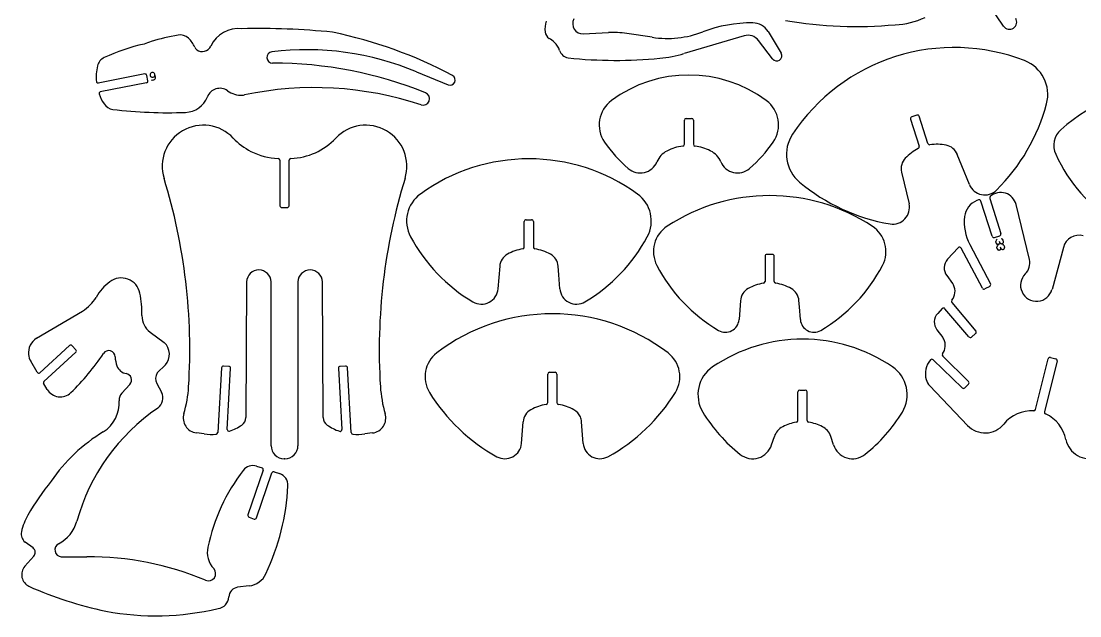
# Model space of a CAD drawing. Extents: x 0 to 476, y 0 to 308.
# Drawn here: x 0 to 236, y 0 to 132.5 of the extents above; entities that cross this region are included whole.
import ezdxf

# ---------------------------------------------------------------- set-up
doc = ezdxf.new("R2010")
doc.units = 0
doc.layers.add('WHITE', color=7, linetype='CONTINUOUS')

msp = doc.modelspace()

# ---------------------------------------------------------------- linework, layer by layer
at = {"layer": 'WHITE', "linetype": 'CONTINUOUS'}
for p, q in [((218.97096, 131.366549), (215.66096, 136.196549)), ((125.298042, 129.687247), (130.89096, 129.976549)), ((166.48096, 130.186549), (169.39096, 125.366549)), ((140.64096, 128.906549), (134.979791, 129.769004)), ((161.12096, 129.246549), (147.74096, 125.266549)), ((167.502446, 124.079925), (164.35096, 128.196549)), ((27.55096, 120.736549), (17.17096, 118.726549)), ((28.25096, 119.226549), (28.02096, 120.416549)), ((28.73096, 120.506549), (28.76096, 120.386549)), ((29.23096, 121.096549), (29.12096, 121.066549)), ((29.934288, 120.006492), (29.80096, 120.716549)), ((88.13096, 121.186549), (95.167852, 118.316202)), ((27.93096, 118.746549), (17.636817, 116.726536)), ((29.322414, 120.005444), (29.44096, 120.026549)), ((29.38096, 119.406549), (29.55096, 119.436549)), ((199.67096, 111.566549), (198.51096, 111.206549)), ((202.11096, 105.236549), (200.18096, 111.306549)), ((147.815322, 105.084657), (147.82096, 110.436549)), ((148.22096, 110.840799), (149.44096, 110.836549)), ((149.84521, 110.436549), (149.85096, 105.086549)), ((198.25096, 110.696549), (200.17096, 104.616549)), ((57.675334, 101.506422), (57.69096, 91.386549)), ((59.70521, 91.386549), (59.73096, 101.506549)), ((209.68096, 100.296549), (208.66096, 102.826549)), ((211.362438, 96.105875), (209.68096, 100.296549)), ((196.23096, 98.876549), (197.90096, 91.836549)), ((213.38096, 92.686549), (213.00096, 92.536549)), ((216.44096, 84.576549), (213.91096, 92.426549)), ((215.885321, 92.994794), (218.36096, 85.186549)), ((58.09096, 90.982299), (59.30096, 90.986549)), ((224.72096, 79.366549), (221.77096, 91.626549)), ((112.14096, 82.166549), (112.146712, 87.868574)), ((112.55096, 88.266549), (113.770957, 88.270802)), ((114.17096, 87.866549), (114.176294, 82.167036)), ((211.42096, 82.736549), (216.06096, 73.966549)), ((216.94096, 84.306549), (218.103627, 84.6813)), ((217.29096, 83.066549), (217.23096, 83.426549)), ((217.83096, 82.796549), (217.71096, 82.776549)), ((218.12522, 83.213892), (218.08096, 83.446549)), ((218.66096, 82.946549), (218.54096, 82.916549)), ((218.95096, 83.356549), (218.8867, 83.719207)), ((167.43096, 80.540799), (166.21096, 80.536549)), ((208.87096, 82.006549), (206.48096, 79.446549)), ((214.28096, 73.016549), (209.53096, 81.926549)), ((217.52096, 81.766549), (217.46096, 82.116549)), ((218.06096, 81.496549), (217.94096, 81.466549)), ((218.35096, 81.906549), (218.31096, 82.146549)), ((218.89096, 81.636549), (218.77096, 81.616549)), ((219.12096, 82.416549), (219.18096, 82.056549)), ((232.301457, 82.096538), (229.77096, 72.726549)), ((106.661397, 77.886797), (106.28096, 72.876549)), ((119.84096, 76.016549), (119.70096, 77.886549)), ((165.80671, 80.136549), (165.80096, 74.496549)), ((167.84096, 74.506549), (167.83096, 80.136549)), ((120.07096, 72.876549), (119.84096, 76.016549)), ((206.29096, 75.806549), (207.60096, 74.066549)), ((50.252287, 74.400693), (50.09096, 44.176549)), ((55.71451, 37.896549), (55.71096, 74.386549)), ((61.69225, 74.386549), (61.69096, 37.896549)), ((67.310433, 44.175087), (67.15096, 74.396549)), ((215.891156, 73.419428), (214.82096, 72.856549)), ((160.32096, 70.226549), (160.00096, 66.006549)), ((173.47096, 68.816549), (173.36096, 70.226549)), ((173.68096, 66.006549), (173.47096, 68.816549)), ((205.305099, 68.45343), (204.30096, 67.366549)), ((211.241722, 62.15598), (205.91096, 68.436549)), ((207.45096, 69.786549), (212.78096, 63.456549)), ((3.45096, 61.836549), (13.683738, 67.912899)), ((204.11096, 63.736549), (205.42096, 61.996549)), ((28.74096, 63.216549), (31.894564, 60.903451)), ((212.73161, 62.888231), (211.81096, 62.106549)), ((10.80096, 60.216549), (4.193831, 54.177402)), ((12.190146, 59.290383), (11.370105, 60.189417)), ((3.57096, 54.276549), (2.135334, 56.723783)), ((5.063456, 52.203805), (12.16589, 58.718369)), ((203.30096, 57.046549), (209.758983, 50.787495)), ((205.410032, 57.84722), (211.16096, 52.226549)), ((226.112385, 45.949013), (228.92096, 57.286549)), ((230.89096, 56.796549), (228.10096, 45.456549)), ((229.41096, 57.576549), (230.59096, 57.286549)), ((32.156761, 55.898355), (30.327859, 54.123011)), ((44.65096, 55.266549), (43.82096, 40.846549)), ((46.294315, 55.579782), (45.08096, 55.646549)), ((45.927547, 41.529675), (46.67096, 55.156549)), ((70.727609, 55.155318), (71.48096, 41.536549)), ((72.31777, 55.64985), (71.11096, 55.586549)), ((73.58096, 40.846549), (72.74096, 55.266549)), ((117.780963, 54.280802), (119.00096, 54.276549)), ((117.37096, 47.506549), (117.38096, 53.876549)), ((119.405208, 53.878572), (119.41096, 47.506549)), ((5.81096, 50.456549), (5.007252, 51.831312)), ((22.43096, 49.606549), (24.250587, 51.579554)), ((30.21096, 51.756549), (31.27546, 49.810651)), ((173.134952, 43.536245), (173.14096, 49.906549)), ((173.55096, 50.316549), (174.76096, 50.316549)), ((175.17096, 43.536549), (175.165208, 49.908572)), ((202.52096, 51.266549), (210.95096, 42.426549)), ((211.17, 51.655597), (210.33096, 50.786549)), ((111.526321, 38.429925), (111.89096, 43.226549)), ((125.29096, 38.426549), (124.930271, 43.229224)), ((40.819842, 40.516799), (39.06096, 40.746549)), ((78.337943, 40.744171), (76.58096, 40.516549)), ((167.275078, 38.088752), (167.88096, 39.966549)), ((181.06096, 38.086549), (180.459559, 39.969335)), ((52.46096, 33.346549), (53.68096, 32.956549)), ((58.79096, 35.000099), (58.61096, 34.996549)), ((53.94096, 32.436549), (50.536719, 22.476323)), ((52.45096, 21.816549), (55.90096, 31.826549)), ((56.40096, 32.076549), (57.595759, 31.691329)), ((50.79096, 21.966549), (51.93096, 21.566549)), ((2.66096, 15.146549), (0.861113, 16.427931)), ((0.80096, 11.036549), (2.821113, 13.294098)), ((8.95096, 13.166549), (14.660159, 13.15423)), ((50.85096, 6.676549), (48.23096, 6.356549))]:
    msp.add_line(p, q, dxfattribs=at)
for centre, radius, start, end in [((122.629688, 130.712548), 5.89341, 162.339182, 186.067115), ((125.18096, 131.926549), 2.24236, 151.514, 272.993), ((186.07096, 221.596549), 90.2941, -100.027, -84.452), ((194.19096, 148.836549), 17.1296, -87.954, -64.739), ((220.274051, 132.33187), 1.620771, -143.734318, 29.767325), ((48.40096, 124.106549), 6.75641, 83.2436, 155.223), ((53.36096, -25.573451), 156.445, 84.1098, 91.525597), ((49.493499, 33.130537), 98.9415, 61.873301, 78.383878), ((118.67096, 130.316549), 1.91516, -173.196, -121.342), ((131.94096, 109.786549), 20.2122, 81.353, 92.9955), ((143.993113, 150.88622), 22.233823, -98.671447, -69.04888), ((162.83096, 101.716549), 30.4185, 89.575, 110.956), ((163.02096, 128.086549), 4.04276, 31.1984, 89.5741), ((43.22096, 82.436549), 47.6792, 107.361, 109.399), ((43.22096, 82.386549), 47.7349, 99.9507, 107.341), ((35.438518, 126.748838), 2.69515, 46.811451, 99.960639), ((33.209311, 124.370407), 5.95495, 23.124126, 46.835252), ((113.94096, 122.396549), 7.30352, 47.479, 59.275), ((116.151333, 124.805342), 4.041938, 17.167512, 47.501958), ((161.979541, 126.378398), 2.988193, 37.477146, 106.557041), ((37.61096, 82.846549), 45.7265, 102.93, 114.694), ((39.924363, 127.228508), 1.343064, -157.246777, -125.761175), ((40.361933, 127.855856), 2.107883, -125.447046, -25.854604), ((56.028759, 124.417537), 1.267459, 97.402313, 269.748366), ((63.63096, 63.166549), 62.9884, 67.1032, 97.0817), ((122.34096, 126.716549), 2.43604, -162.854, -100.163), ((139.67096, 152.396549), 28.2966, -84.565, -73.436), ((168.406061, 124.782892), 1.14485, -142.118895, 30.651233), ((208.00096, 83.326549), 43.3147, 68.8125, 107.59), ((19.64096, 121.946549), 2.69467, 114.712, 166.929), ((56.204128, 32.445271), 90.705, 68.036958, 90.114292), ((132.62096, 226.686549), 102.921, -95.973, -84.571), ((208.00096, 83.326549), 43.310614, 107.58039, 146.368843), ((220.74096, 116.176549), 8.08436, -15.076, 68.8151), ((27.81096, 120.046549), 11.0877, 166.943, 185.293), ((27.621588, 120.33347), 0.407922, 11.75121, 100.996148), ((29.208098, 120.59601), 0.478539, 100.491583, 190.718317), ((29.231214, 120.475213), 0.478539, -169.322476, -79.013355), ((29.33096, 120.616549), 0.480501, 10.8309, 100.913), ((29.35096, 120.506549), 0.481798, -79.015, 10.7593), ((95.592476, 119.379975), 1.14539, -111.760298, 61.626398), ((148.83096, 91.436549), 29.0722, 53.5866, 126.413), ((17.11096, 119.056549), 0.336105, -174.921, -78.813), ((27.86096, 119.146549), 0.403831, -79.044, 10.8574), ((29.26096, 119.886549), 0.495847, -120.178, -75.1), ((29.46096, 119.916549), 0.481798, -79.015, 10.7593), ((17.698619, 116.396102), 0.336164, 100.593839, 199.221129), ((27.808763, 120.052635), 11.0872, -160.13656, -147.386594), ((36.463505, 117.566641), 5.38993, -87.929072, -20.913094), ((44.262363, 114.585549), 2.959267, 54.53198, 159.069613), ((49.091553, 121.356125), 5.35709, -125.515794, -87.785554), ((49.19278, 118.69624), 2.69528, -87.750991, -78.023296), ((65.37096, 42.496549), 75.2029, 71.5842, 101.987), ((89.58096, 115.216549), 1.44837, -108.402, 68.0221), ((256.501834, 80.805762), 37.0267, 48.004419, 132.000538), ((20.741531, 115.525654), 2.69439, -147.475573, -96.936079), ((135.572831, 109.407928), 6.739524, 126.398015, 214.861527), ((162.09096, 109.416549), 6.7378, -34.866, 53.5797), ((187.18096, 125.206549), 42.8384, -45.107, -15.074), ((32.84096, 216.586549), 104.477, -96.83, -87.909), ((198.634581, 110.817681), 0.408044, 107.635488, 197.589927), ((199.792093, 111.182928), 0.408044, 17.635488, 107.589927), ((40.595992, 100.159771), 9.166299, 43.308145, 197.119045), ((76.8061, 100.158788), 9.164847, -17.073775, 136.737225), ((148.22521, 110.436571), 0.40425, 90.602378, 180.003166), ((149.440982, 110.432299), 0.40425, 0.602378, 90.003166), ((57.780347, 116.357199), 14.4485, -136.694455, -117.08766), ((59.62861, 116.346499), 14.438296, -88.058967, -43.324967), ((178.669705, 102.834663), 8.08436, 146.353948, 230.275483), ((234.88096, 104.816549), 4.71602, 131.991, 204.805), ((156.68096, 124.116549), 32.4598, -145.133, -131.149), ((149.181818, 93.188166), 11.6291, 98.498585, 116.784605), ((147.41096, 105.086549), 0.404366, -81.649, -0.268), ((150.250934, 105.081985), 0.4, 179.346292, 261.246271), ((148.477173, 93.193314), 11.62404, 63.825424, 81.489284), ((140.970731, 124.107606), 32.461584, -48.828024, -34.842728), ((204.778235, 94.670244), 10.619036, 116.947651, 136.534485), ((199.783725, 104.497955), 0.404988, -63.260892, 17.027604), ((202.49096, 105.356549), 0.404827, -162.217, -81.684), ((204.129233, 94.454898), 10.619353, 78.739923, 98.509036), ((205.54096, 101.566549), 3.36894, 21.8893, 78.6704), ((57.79597, 116.357811), 14.456165, -117.141687, -92.024687), ((57.27096, 101.506549), 0.404374, -0.018, 87.9773), ((60.138859, 101.509133), 0.407907, 92.9807, 180.362983), ((113.178078, 60.538634), 41.2895, 54.108063, 125.885414), ((146.06096, 99.356549), 4.71617, 116.708, 157.435), ((148.46096, 93.196549), 11.6283, 63.1232, 63.7467), ((151.59096, 99.356549), 4.71617, 22.565, 63.2925), ((199.508492, 99.653955), 3.365942, 136.397791, 193.262688), ((264.35096, 118.436549), 37.1753, -155.192, -123.256), ((137.982377, 102.71531), 4.040616, -131.182768, -22.542479), ((159.680379, 102.717948), 4.043836, -157.43637, -48.858845), ((-92.40904, 59.226549), 129.995, -3.599, 17.1052), ((209.821444, 59.205684), 130.012159, 162.884571, 183.589571), ((200.887231, 129.559648), 42.8384, -129.735515, -99.704796), ((214.801643, 97.484847), 3.70536, -158.15135, -45.132513), ((93.32096, 87.986549), 7.41188, 125.893, 208.262), ((133.040053, 87.984861), 7.4104, -28.257186, 54.108727), ((166.84096, 51.846549), 41.7794, 56.8304, 123.17), ((214.52096, 88.566549), 4.24455, 111.003, 174.605), ((213.53096, 92.306549), 0.404183, 17.6868, 110.946), ((216.27096, 93.116549), 0.404403, 131.967, 197.522), ((218.351306, 90.805109), 3.51693, 13.507187, 132.070456), ((58.090937, 91.382299), 0.4, 179.391221, 270.003234), ((59.30521, 91.386526), 0.4, -90.608779, 0.003234), ((194.294557, 90.985931), 3.70536, -99.768434, 13.271407), ((112.546707, 87.866571), 0.4, 89.3908, 179.713187), ((113.770983, 87.870802), 0.4, -0.609209, 90.003643), ((220.651039, 87.617153), 10.443252, 172.581025, 207.900727), ((147.670289, 81.186111), 6.73706, 123.147188, 207.435527), ((186.01096, 81.186549), 6.73762, -27.417, 56.826), ((217.98096, 85.066549), 0.404306, -72.338, 17.5757), ((119.88096, 102.266549), 37.5761, -151.731, -120.714), ((106.47096, 102.266549), 37.5761, -59.286, -28.269), ((216.821888, 84.693612), 0.404964, -162.6808, -72.900575), ((217.58096, 83.486549), 0.361216, 99.9894, 189.989), ((217.64096, 83.126549), 0.361216, -170.011, -80.011), ((217.76096, 83.146549), 0.361216, -80.011, 9.98941), ((218.481591, 83.272852), 0.361216, -170.60579, -80.540058), ((218.53096, 83.656549), 0.361216, 9.98941, 99.9894), ((218.594656, 83.29718), 0.361216, -80.60579, 9.459942), ((218.76096, 82.346549), 0.36022, 10.1471, 100.204), ((235.850895, 81.136259), 3.678057, 76.110507, 164.861383), ((110.019543, 77.635764), 3.367515, 118.949546, 175.724899), ((113.52096, 71.286549), 10.6182, 99.3088, 118.899), ((111.73096, 82.166549), 0.403992, -80.534, -0.043), ((114.58096, 82.166549), 0.404666, 179.931, 261.033), ((112.846031, 71.283753), 10.619558, 61.148952, 80.914803), ((116.340997, 77.636051), 3.369288, 4.263726, 61.080246), ((166.20671, 80.136571), 0.4, 89.391221, 180.003234), ((167.430983, 80.140799), 0.4, -0.608779, 90.003234), ((209.172388, 81.733867), 0.407063, 28.251767, 136.981178), ((217.81096, 82.186549), 0.361216, 99.9894, 189.989), ((217.87096, 81.826549), 0.361216, -170.011, -80.011), ((217.993288, 81.846953), 0.359226, -80.331932, 10.608739), ((218.70096, 81.976549), 0.36022, -169.853, -79.796), ((218.824656, 81.99718), 0.361216, -80.60579, 9.459942), ((173.554294, 94.60012), 35.8904, -152.597561, -120.290484), ((160.130578, 94.606326), 35.8904, -59.722294, -27.409798), ((208.55096, 77.506549), 2.82904, 136.961, 217.124), ((221.440761, 78.586352), 3.369349, -45.323301, 13.48606), ((52.981468, 74.333861), 2.73, 1.105858, 178.597212), ((64.421715, 74.33158), 2.730018, 1.363653, 178.846271), ((226.32096, 73.656549), 3.56746, 134.742, 344.847), ((26.54096, 65.426549), 11.2915, 127.018, 150.651487), ((22.295283, 71.049272), 4.245882, 11.681141, 126.954641), ((167.18096, 63.626549), 10.6182, 99.3088, 118.899), ((165.396969, 74.495863), 0.403992, -79.959617, 0.097303), ((168.250948, 74.509004), 0.403667, -179.555438, -98.915073), ((166.50096, 63.626549), 10.6186, 61.0884, 80.8562), ((204.998499, 72.303537), 3.15734, -39.21842, 27.038548), ((205.840304, 72.708479), 2.22357, 27.605268, 37.644533), ((215.703127, 73.777695), 0.404611, -62.308172, 27.823846), ((8.66096, 75.896549), 9.43223, -57.824646, -31.553275), ((4.171138, 67.286753), 22.75645, -1.014842, 11.719136), ((102.59096, 73.146549), 3.70559, -120.73, -4.282), ((123.770853, 73.147964), 3.70608, -175.683051, -59.298208), ((163.68096, 69.966549), 3.36894, 118.922, 175.703), ((170.00096, 69.966549), 3.36845, 4.31224, 61.1235), ((214.63096, 73.206549), 0.398246, -151.504361, -61.504361), ((205.600563, 68.177022), 0.404599, 39.899372, 136.908597), ((207.750317, 70.045795), 0.402235, 139.463743, 220.341507), ((31.370902, 66.80328), 4.44761, 178.963881, 233.749563), ((118.413083, 24.834927), 42.469477, 52.631082, 127.372948), ((206.36096, 65.436549), 2.82912, 136.962, 217.122), ((156.98096, 66.226549), 3.03108, -120.299, -4.274), ((176.700593, 66.231393), 3.03158, -175.619178, -59.785138), ((5.36096, 58.616549), 3.73995, 120.675049, 186.094), ((174.17096, 25.956549), 35.678, 55.822, 124.178), ((202.82096, 60.226549), 3.15679, -36.09, 27.04), ((203.631693, 60.675072), 2.22436, 26.311977, 36.447989), ((211.5511, 62.416382), 0.404381, -139.912827, -50.013176), ((212.471624, 63.197109), 0.40373, -49.912264, 39.986537), ((11.071832, 59.915595), 0.404901, 42.552771, 131.988726), ((11.89096, 59.016549), 0.405583, -47.323, 42.4668), ((19.53231, 57.673177), 1.415757, 1.646822, 146.138332), ((29.46096, 58.266549), 3.58827, -41.298496, 47.296), ((5.36096, 58.616549), 3.73995, -173.906, -149.596), ((-26.393158, 88.452896), 53.870224, -45.949377, -33.829577), ((27.19096, 57.896549), 6.24615, -178.324, -159.1), ((96.678901, 53.284977), 6.667523, 127.347319, 211.584762), ((140.14096, 53.286549), 6.6701, -31.587, 52.6271), ((206.146, 53.95217), 4.611094, 138.170124, 196.754899), ((203.01096, 56.756549), 0.40479, 45.9777, 138), ((205.69096, 58.136549), 0.403276, 143.793, 225.844), ((229.32096, 57.186549), 0.405172, 76.2759, 165.93), ((230.49042, 56.894302), 0.404927, -13.363027, 75.623484), ((3.921868, 54.474952), 0.403113, -150.516167, -47.572362), ((23.87209, 56.623578), 2.691535, -159.21171, -99.805433), ((45.055849, 55.241674), 0.405653, 86.451019, 176.484391), ((46.271145, 55.179953), 0.4005, -3.350149, 86.683324), ((71.136039, 55.178245), 0.409073, 93.514838, 183.212938), ((72.340802, 55.250013), 0.4005, 2.366333, 93.296757), ((117.785213, 53.876571), 0.404253, 90.602399, 180.003167), ((119.001004, 53.872296), 0.404253, 0.889658, 90.006189), ((158.33096, 49.286549), 7.48383, 124.178, 211.143), ((190.01096, 49.286549), 7.48527, -31.132, 55.8118), ((5.266242, 51.982721), 0.3, 132.527978, 210.311213), ((23.167798, 52.543007), 1.44937, -41.662299, 80.231328), ((32.331827, 52.8379), 2.38063, 147.328649, 207.015345), ((204.96096, 53.596549), 3.36815, -163.3, -136.368), ((210.88096, 51.936549), 0.403113, -44.187, 46.005086), ((8.720078, 52.158058), 3.370178, -149.677134, -45.970053), ((24.080738, 48.086307), 2.243413, 137.339971, 183.675213), ((28.907828, 48.514406), 2.699246, -55.582555, 28.700079), ((10.438113, 52.734324), 26.943153, -16.568235, -3.549267), ((106.96096, 52.756549), 26.9497, -176.403, -163.376), ((125.604793, 71.050309), 40.613277, -148.438544, -118.786978), ((111.22096, 71.056549), 40.6164, -61.228, -31.578), ((173.55096, 49.906549), 0.404253, 89.9996, 179.713), ((174.76096, 49.906549), 0.404253, 0.286836, 90.0004), ((210.04096, 51.076549), 0.403811, -134.29, -44.09), ((14.21291, 47.447927), 7.645043, -57.568818, 3.709192), ((116.96096, 47.506549), 0.404991, -80.414, -0.163), ((119.810943, 47.50284), 0.4, 179.468738, 261.074738), ((55.973743, 8.971608), 45.2194, 124.388918, 164.488983), ((39.487323, 44.085635), 3.366197, 163.329371, 262.723371), ((77.907897, 44.086156), 3.36954, -82.667485, 16.559568), ((115.250596, 42.976348), 3.36894, 118.914934, 175.740896), ((118.746752, 36.62586), 10.6182, 99.285793, 118.859852), ((118.067227, 36.62309), 10.6186, 61.127026, 80.887761), ((121.57096, 42.966549), 3.36845, 23.9837, 61.1301), ((182.018878, 63.589997), 35.155224, -148.871332, -128.166858), ((166.317358, 63.583717), 35.154819, -51.819363, -31.126014), ((225.255015, 37.55633), 8.10234, 86.921416, 140.45941), ((225.72096, 46.046549), 0.403394, -93.259, -13.992), ((228.48977, 45.36154), 0.40025, 166.26848, 245.102486), ((224.95096, 37.626549), 8.10346, 11.8011, 65.379), ((42.348784, 52.662211), 12.247, -70.360527, -55.995068), ((48.070423, 44.186188), 2.02056, -56.07565, -0.273326), ((69.330978, 44.182668), 2.02056, -179.785036, -124.03247), ((75.04823, 52.661649), 12.247, -123.998016, -109.616056), ((121.57096, 42.976549), 3.3688, 4.30148, 23.9663), ((174.510252, 32.656433), 10.6189, 99.300827, 116.670307), ((172.729199, 43.536268), 0.405753, -80.80368, -0.003116), ((175.57096, 43.546549), 0.403667, -179.904, -98.846), ((173.83096, 32.656549), 10.6191, 63.293, 80.8751), ((214.85096, 46.146549), 5.389657, -136.353192, -39.552), ((37.57096, 9.026549), 37.3212, 121.065, 145.812), ((42.36096, 52.666549), 12.2471, -97.229, -84.882), ((43.417326, 40.871032), 0.404376, -84.869173, -3.471173), ((46.331088, 41.508904), 0.404075, 177.053492, 289.35495), ((71.071964, 41.51218), 0.409721, -109.273894, 3.409806), ((73.983552, 40.870021), 0.403276, -176.663327, -94.996327), ((75.041463, 52.666504), 12.2471, -95.12036, -82.778644), ((171.409378, 38.835752), 3.70519, 116.711606, 162.230247), ((176.93096, 38.836549), 3.70597, 41.5218, 63.166433), ((176.93096, 38.836549), 3.70597, 17.7982, 41.5218), ((58.610958, 37.892999), 2.89645, 179.929776, 270.000043), ((58.79451, 37.896547), 2.89645, -90.070224, 0.000043), ((107.829116, 38.70756), 3.707614, -118.723707, -4.294455), ((128.981339, 38.701507), 3.700608, -175.738955, -61.207585), ((163.04153, 39.446101), 4.445821, -128.160994, -17.776749), ((185.30096, 39.446549), 4.44684, -162.214, -51.847), ((238.15096, 40.386549), 5.38993, -168.187, -71.371), ((51.636542, 30.774753), 2.700704, 72.226168, 142.568807), ((83.521969, 6.367867), 42.855112, 142.567619, 167.976004), ((53.55544, 32.568789), 0.407569, -18.932899, 72.063001), ((56.278561, 31.696347), 0.399418, 72.154951, 160.975151), ((56.775571, 29.122724), 2.696375, -2.895849, 72.291051), ((53.328696, -7.568679), 59.87962, 141.144003, 149.91151), ((6.70096, 31.756549), 52.8402, -25.076, -3.005), ((13.1742, 15.70502), 13.467893, 149.939958, 167.054958), ((50.922203, 22.35029), 0.405564, 161.894967, 251.118798), ((52.06596, 21.951549), 0.407983, -109.323184, -19.323184), ((4.610387, 23.228021), 8.085756, -62.439969, -15.520969), ((2.35096, 18.246549), 2.35096, 168.331, 230.675), ((1.855131, 14.143733), 1.286468, -41.333393, 51.215807), ((9.062929, 14.698471), 1.536009, 117.592276, 265.819644), ((46.870696, 14.167481), 5.38313, 167.90419, 222.81119), ((15.040622, -54.337499), 67.492802, 67.272579, 90.322984), ((2.986696, 9.168082), 2.875519, 139.474683, 244.357683), ((41.736845, 9.408265), 1.61734, -112.562049, 42.898383), ((50.282864, 11.366681), 4.724413, -83.093649, -25.110397), ((35.829075, 82.800713), 83.499403, -114.093546, -101.713546), ((48.499795, 4.143055), 2.229759, 96.924816, 177.676169), ((43.52096, 4.336549), 2.75284, -82.406, -2.146), ((30.039654, 60.413496), 60.413496, -100.647652, -76.751652)]:
    msp.add_arc(centre, radius, start, end, dxfattribs=at)

doc.saveas('drawing.dxf')
